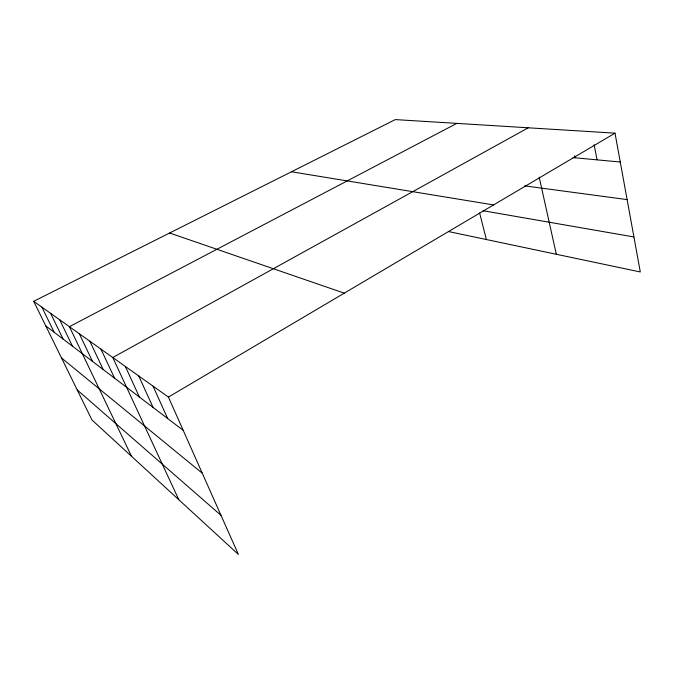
<?xml version="1.0" encoding="UTF-8"?>
<svg xmlns="http://www.w3.org/2000/svg" width="674" height="674" viewBox="0 0 674 674"><rect width="100%" height="100%" fill="white"/><g stroke="black" fill="none" stroke-linecap="round" stroke-linejoin="round"><path stroke-width="1.01" d="M615.008 133.149L395.293 119.593L33.7 301.312L168.424 397.079L615.008 133.149L640.3 271.967L448.766 231.603M528.239 127.799L112.777 357.523L178.804 499.712M456.804 123.393L69.405 326.688L131.506 456.29M572.993 157.606L620.274 162.021M524.717 185.872L627.115 199.605M291.48 171.769L493.562 204.921M482.963 210.709L633.922 236.962M169.629 233.002L344.262 293.156M45.773 325.896L183.202 430.324M61.536 357.987L202.267 473.199M77.24 389.96L220.996 515.34M33.7 301.312L91.984 419.995L238.369 554.407L168.424 397.079M41.923 307.159L54.206 332.299M50.592 313.317L63.086 339.047M59.742 319.821L72.447 346.166M79.33 333.74L92.481 361.39M89.827 341.204L103.206 369.537M100.957 349.124L114.563 378.173M125.356 366.462L139.425 397.062M138.76 375.991L153.074 407.433M153.082 386.177L167.632 418.495M479.61 212.967L486.375 239.531M539.2 177.178L556.32 254.267M574.585 155.753L574.998 157.792M594.139 144.775L597.046 159.848"/></g></svg>
